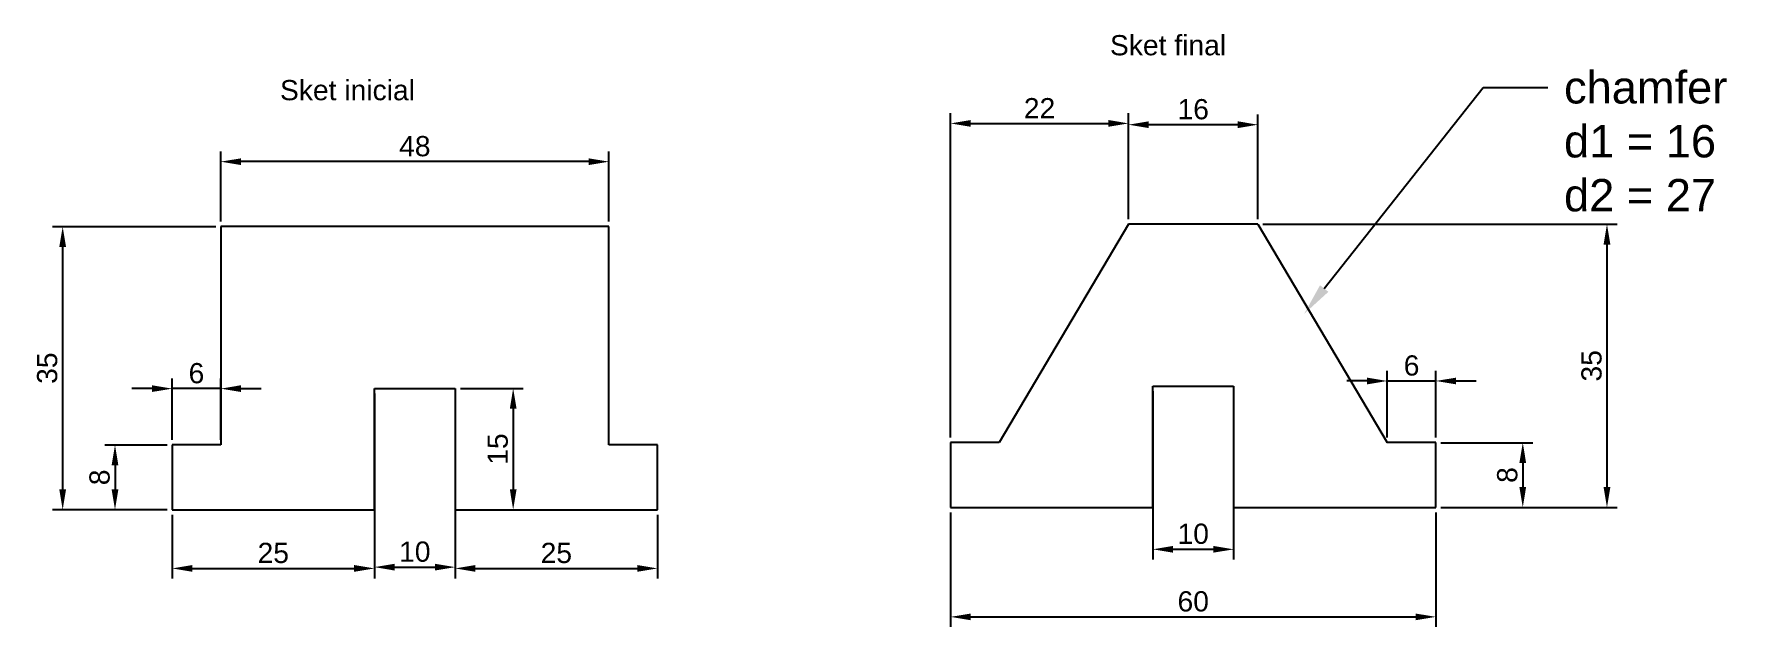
# Model space of a CAD drawing. Header units: millimetres. Extents: x 1648 to 1859, y 960 to 1033.
import ezdxf
from ezdxf import colors
from ezdxf.entities.mleader import LeaderData, LeaderLine
from ezdxf.math import Vec2, Vec3

# ---------------------------------------------------------------- set-up
doc = ezdxf.new("R2010")
doc.units = ezdxf.units.MM
doc.layers.add('cotas', color=20, linetype='Continuous')
doc.layers.add('texto', color=70, linetype='Continuous')
doc.styles.get("Standard").update_dxf_attribs({"font": 'arial.ttf'})
doc.dimstyles.new('ISO-25', dxfattribs={"dimtxt": 2.5, "dimasz": 2.5, "dimexe": 1.25, "dimexo": 0.625, "dimtad": 1, "dimtxsty": 'Standard', "dimcen": 2.5, "dimadec": 0, "dimazin": 0, "dimtfac": 1, "dimtmove": 0, "dimatfit": 3, "dimfxl": 1, "dimarcsym": 0})

# ---------------------------------------------------------------- blocks, each defined once
blk = doc.blocks.new('*D3')
at = {"layer": 'cotas', "color": 0, "lineweight": -2, "transparency": 16777216}
for p, q in [((1671.55, 1009.72), (1671.55, 1018.38)), ((1719.55, 1009.72), (1719.55, 1018.38)), ((1717.05, 1017.13), (1674.05, 1017.13))]:
    blk.add_line(p, q, dxfattribs=at)
at = {"layer": 'cotas', "color": 0, "transparency": 16777216}
for points in [[(1674.05, 1017.54), (1674.05, 1016.71), (1671.55, 1017.13)], [(1717.05, 1017.54), (1717.05, 1016.71), (1719.55, 1017.13)]]:
    blk.add_solid(points, dxfattribs=at)
at = {"layer": 'Defpoints', "color": 0, "transparency": 16777216}
for p in [(1671.55, 1017.13), (1671.55, 1009.09), (1719.55, 1009.09)]:
    blk.add_point(p, dxfattribs=at)
at = {"layer": 'cotas', "color": 0, "transparency": 16777216, "insert": (1695.55, 1019.03), "char_height": 2.5, "attachment_point": 5}
blk.add_mtext('48', dxfattribs=at)
blk = doc.blocks.new('*D4')
at = {"layer": 'cotas', "color": 0, "lineweight": -2, "transparency": 16777216}
for p, q in [((1670.93, 1009.09), (1650.76, 1009.09)), ((1652.01, 976.59), (1652.01, 1006.59)), ((1664.93, 974.09), (1650.76, 974.09))]:
    blk.add_line(p, q, dxfattribs=at)
at = {"layer": 'cotas', "color": 0, "transparency": 16777216}
for points in [[(1651.59, 1006.59), (1652.42, 1006.59), (1652.01, 1009.09)], [(1651.59, 976.59), (1652.42, 976.59), (1652.01, 974.09)]]:
    blk.add_solid(points, dxfattribs=at)
at = {"layer": 'Defpoints', "color": 0, "transparency": 16777216}
for p in [(1652.01, 1009.09), (1671.55, 1009.09), (1665.55, 974.09)]:
    blk.add_point(p, dxfattribs=at)
at = {"layer": 'cotas', "color": 0, "transparency": 16777216, "insert": (1650.1, 991.59), "char_height": 2.5, "attachment_point": 5, "rotation": 90}
blk.add_mtext('35', dxfattribs=at)
blk = doc.blocks.new('*D5')
at = {"layer": 'cotas', "color": 0, "lineweight": -2, "transparency": 16777216}
for p, q in [((1664.93, 982.09), (1657.23, 982.09)), ((1658.48, 979.59), (1658.48, 976.59)), ((1664.93, 974.09), (1657.23, 974.09))]:
    blk.add_line(p, q, dxfattribs=at)
at = {"layer": 'cotas', "color": 0, "transparency": 16777216}
for points in [[(1658.06, 979.59), (1658.89, 979.59), (1658.48, 982.09)], [(1658.06, 976.59), (1658.89, 976.59), (1658.48, 974.09)]]:
    blk.add_solid(points, dxfattribs=at)
at = {"layer": 'Defpoints', "color": 0, "transparency": 16777216}
for p in [(1665.55, 982.09), (1658.48, 974.09), (1665.55, 974.09)]:
    blk.add_point(p, dxfattribs=at)
at = {"layer": 'cotas', "color": 0, "transparency": 16777216, "insert": (1656.58, 978.09), "char_height": 2.5, "attachment_point": 5, "rotation": 90}
blk.add_mtext('8', dxfattribs=at)
blk = doc.blocks.new('*D6')
at = {"layer": 'cotas', "color": 0, "lineweight": -2, "transparency": 16777216}
for p, q in [((1663.05, 989.06), (1660.55, 989.06)), ((1665.55, 982.72), (1665.55, 990.31)), ((1671.55, 989.06), (1665.55, 989.06)), ((1671.55, 982.72), (1671.55, 990.31)), ((1674.05, 989.06), (1676.55, 989.06))]:
    blk.add_line(p, q, dxfattribs=at)
at = {"layer": 'cotas', "color": 0, "transparency": 16777216}
for points in [[(1663.05, 989.48), (1663.05, 988.65), (1665.55, 989.06)], [(1674.05, 989.48), (1674.05, 988.65), (1671.55, 989.06)]]:
    blk.add_solid(points, dxfattribs=at)
at = {"layer": 'Defpoints', "color": 0, "transparency": 16777216}
for p in [(1665.55, 989.06), (1665.55, 982.09), (1671.55, 982.09)]:
    blk.add_point(p, dxfattribs=at)
at = {"layer": 'cotas', "color": 0, "transparency": 16777216, "insert": (1668.55, 990.96), "char_height": 2.5, "attachment_point": 5}
blk.add_mtext('6', dxfattribs=at)
blk = doc.blocks.new('*D7')
at = {"layer": 'cotas', "color": 0, "lineweight": -2, "transparency": 16777216}
for p, q in [((1665.55, 973.47), (1665.55, 965.58)), ((1690.55, 973.47), (1690.55, 965.58)), ((1668.05, 966.83), (1688.05, 966.83))]:
    blk.add_line(p, q, dxfattribs=at)
at = {"layer": 'cotas', "color": 0, "transparency": 16777216}
for points in [[(1668.05, 967.25), (1668.05, 966.41), (1665.55, 966.83)], [(1688.05, 967.25), (1688.05, 966.41), (1690.55, 966.83)]]:
    blk.add_solid(points, dxfattribs=at)
at = {"layer": 'Defpoints', "color": 0, "transparency": 16777216}
for p in [(1665.55, 974.09), (1690.55, 974.09), (1690.55, 966.83)]:
    blk.add_point(p, dxfattribs=at)
at = {"layer": 'cotas', "color": 0, "transparency": 16777216, "insert": (1678.05, 968.73), "char_height": 2.5, "attachment_point": 5}
blk.add_mtext('25', dxfattribs=at)
blk = doc.blocks.new('*D8')
at = {"layer": 'cotas', "color": 0, "lineweight": -2, "transparency": 16777216}
for p, q in [((1690.55, 988.47), (1690.55, 965.74)), ((1700.55, 988.47), (1700.55, 965.74)), ((1693.05, 966.99), (1698.05, 966.99))]:
    blk.add_line(p, q, dxfattribs=at)
at = {"layer": 'cotas', "color": 0, "transparency": 16777216}
for points in [[(1693.05, 967.4), (1693.05, 966.57), (1690.55, 966.99)], [(1698.05, 967.4), (1698.05, 966.57), (1700.55, 966.99)]]:
    blk.add_solid(points, dxfattribs=at)
at = {"layer": 'Defpoints', "color": 0, "transparency": 16777216}
for p in [(1690.55, 989.09), (1700.55, 989.09), (1700.55, 966.99)]:
    blk.add_point(p, dxfattribs=at)
at = {"layer": 'cotas', "color": 0, "transparency": 16777216, "insert": (1695.55, 968.89), "char_height": 2.5, "attachment_point": 5}
blk.add_mtext('10', dxfattribs=at)
blk = doc.blocks.new('*D9')
at = {"layer": 'cotas', "color": 0, "lineweight": -2, "transparency": 16777216}
for p, q in [((1700.55, 973.47), (1700.55, 965.58)), ((1725.55, 973.47), (1725.55, 965.58)), ((1703.05, 966.83), (1723.05, 966.83))]:
    blk.add_line(p, q, dxfattribs=at)
at = {"layer": 'cotas', "color": 0, "transparency": 16777216}
for points in [[(1703.05, 967.25), (1703.05, 966.41), (1700.55, 966.83)], [(1723.05, 967.25), (1723.05, 966.41), (1725.55, 966.83)]]:
    blk.add_solid(points, dxfattribs=at)
at = {"layer": 'Defpoints', "color": 0, "transparency": 16777216}
for p in [(1700.55, 974.09), (1725.55, 974.09), (1725.55, 966.83)]:
    blk.add_point(p, dxfattribs=at)
at = {"layer": 'cotas', "color": 0, "transparency": 16777216, "insert": (1713.05, 968.73), "char_height": 2.5, "attachment_point": 5}
blk.add_mtext('25', dxfattribs=at)
blk = doc.blocks.new('*D10')
at = {"layer": 'cotas', "color": 0, "lineweight": -2, "transparency": 16777216}
for p, q in [((1701.18, 989.09), (1708.96, 989.09)), ((1707.71, 986.59), (1707.71, 976.59)), ((1701.18, 974.09), (1708.96, 974.09))]:
    blk.add_line(p, q, dxfattribs=at)
at = {"layer": 'cotas', "color": 0, "transparency": 16777216}
for points in [[(1707.3, 986.59), (1708.13, 986.59), (1707.71, 989.09)], [(1707.3, 976.59), (1708.13, 976.59), (1707.71, 974.09)]]:
    blk.add_solid(points, dxfattribs=at)
at = {"layer": 'Defpoints', "color": 0, "transparency": 16777216}
for p in [(1700.55, 989.09), (1700.55, 974.09), (1707.71, 974.09)]:
    blk.add_point(p, dxfattribs=at)
at = {"layer": 'cotas', "color": 0, "transparency": 16777216, "insert": (1705.81, 981.59), "char_height": 2.5, "attachment_point": 5, "rotation": 90}
blk.add_mtext('15', dxfattribs=at)
blk = doc.blocks.new('*D11')
at = {"layer": 'cotas', "color": 0, "lineweight": -2, "transparency": 16777216}
for p, q in [((1761.8, 983.01), (1761.8, 1023.11)), ((1783.8, 1010.01), (1783.8, 1023.11)), ((1764.3, 1021.86), (1781.3, 1021.86))]:
    blk.add_line(p, q, dxfattribs=at)
at = {"layer": 'cotas', "color": 0, "transparency": 16777216}
for points in [[(1764.3, 1022.28), (1764.3, 1021.44), (1761.8, 1021.86)], [(1781.3, 1022.28), (1781.3, 1021.44), (1783.8, 1021.86)]]:
    blk.add_solid(points, dxfattribs=at)
at = {"layer": 'Defpoints', "color": 0, "transparency": 16777216}
for p in [(1783.8, 1021.86), (1783.8, 1009.38), (1761.8, 982.38)]:
    blk.add_point(p, dxfattribs=at)
at = {"layer": 'cotas', "color": 0, "transparency": 16777216, "insert": (1772.8, 1023.74), "char_height": 2.5, "attachment_point": 5}
blk.add_mtext('22', dxfattribs=at)
blk = doc.blocks.new('*D12')
at = {"layer": 'cotas', "color": 0, "lineweight": -2, "transparency": 16777216}
for p, q in [((1783.8, 1010.01), (1783.8, 1022.95)), ((1799.8, 1010.01), (1799.8, 1022.95)), ((1797.3, 1021.7), (1786.3, 1021.7))]:
    blk.add_line(p, q, dxfattribs=at)
at = {"layer": 'cotas', "color": 0, "transparency": 16777216}
for points in [[(1786.3, 1022.12), (1786.3, 1021.28), (1783.8, 1021.7)], [(1797.3, 1022.12), (1797.3, 1021.28), (1799.8, 1021.7)]]:
    blk.add_solid(points, dxfattribs=at)
at = {"layer": 'Defpoints', "color": 0, "transparency": 16777216}
for p in [(1783.8, 1021.7), (1783.8, 1009.38), (1799.8, 1009.38)]:
    blk.add_point(p, dxfattribs=at)
at = {"layer": 'cotas', "color": 0, "transparency": 16777216, "insert": (1791.8, 1023.6), "char_height": 2.5, "attachment_point": 5}
blk.add_mtext('16', dxfattribs=at)
blk = doc.blocks.new('*D13')
at = {"layer": 'cotas', "color": 0, "lineweight": -2, "transparency": 16777216}
for p, q in [((1761.8, 973.76), (1761.8, 959.59)), ((1821.8, 973.76), (1821.8, 959.59)), ((1764.3, 960.84), (1819.3, 960.84))]:
    blk.add_line(p, q, dxfattribs=at)
at = {"layer": 'cotas', "color": 0, "transparency": 16777216}
for points in [[(1764.3, 961.25), (1764.3, 960.42), (1761.8, 960.84)], [(1819.3, 961.25), (1819.3, 960.42), (1821.8, 960.84)]]:
    blk.add_solid(points, dxfattribs=at)
at = {"layer": 'Defpoints', "color": 0, "transparency": 16777216}
for p in [(1761.8, 974.38), (1821.8, 974.38), (1821.8, 960.84)]:
    blk.add_point(p, dxfattribs=at)
at = {"layer": 'cotas', "color": 0, "transparency": 16777216, "insert": (1791.8, 962.74), "char_height": 2.5, "attachment_point": 5}
blk.add_mtext('60', dxfattribs=at)
blk = doc.blocks.new('*D14')
at = {"layer": 'cotas', "color": 0, "lineweight": -2, "transparency": 16777216}
for p, q in [((1786.8, 988.76), (1786.8, 967.94)), ((1796.8, 988.76), (1796.8, 967.94)), ((1789.3, 969.19), (1794.3, 969.19))]:
    blk.add_line(p, q, dxfattribs=at)
at = {"layer": 'cotas', "color": 0, "transparency": 16777216}
for points in [[(1789.3, 969.61), (1789.3, 968.78), (1786.8, 969.19)], [(1794.3, 969.61), (1794.3, 968.78), (1796.8, 969.19)]]:
    blk.add_solid(points, dxfattribs=at)
at = {"layer": 'Defpoints', "color": 0, "transparency": 16777216}
for p in [(1786.8, 989.38), (1796.8, 989.38), (1796.8, 969.19)]:
    blk.add_point(p, dxfattribs=at)
at = {"layer": 'cotas', "color": 0, "transparency": 16777216, "insert": (1791.8, 971.1), "char_height": 2.5, "attachment_point": 5}
blk.add_mtext('10', dxfattribs=at)
blk = doc.blocks.new('*D15')
at = {"layer": 'cotas', "color": 0, "lineweight": -2, "transparency": 16777216}
for p, q in [((1800.42, 1009.38), (1844.21, 1009.38)), ((1842.96, 1006.88), (1842.96, 976.88)), ((1822.42, 974.38), (1844.21, 974.38))]:
    blk.add_line(p, q, dxfattribs=at)
at = {"layer": 'cotas', "color": 0, "transparency": 16777216}
for points in [[(1842.54, 1006.88), (1843.38, 1006.88), (1842.96, 1009.38)], [(1842.54, 976.88), (1843.38, 976.88), (1842.96, 974.38)]]:
    blk.add_solid(points, dxfattribs=at)
at = {"layer": 'Defpoints', "color": 0, "transparency": 16777216}
for p in [(1799.8, 1009.38), (1821.8, 974.38), (1842.96, 974.38)]:
    blk.add_point(p, dxfattribs=at)
at = {"layer": 'cotas', "color": 0, "transparency": 16777216, "insert": (1841.06, 991.88), "char_height": 2.5, "attachment_point": 5, "rotation": 90}
blk.add_mtext('35', dxfattribs=at)
blk = doc.blocks.new('*D16')
at = {"layer": 'cotas', "color": 0, "lineweight": -2, "transparency": 16777216}
for p, q in [((1822.42, 982.38), (1833.8, 982.38)), ((1832.55, 979.88), (1832.55, 976.88)), ((1822.42, 974.38), (1833.8, 974.38))]:
    blk.add_line(p, q, dxfattribs=at)
at = {"layer": 'cotas', "color": 0, "transparency": 16777216}
for points in [[(1832.13, 979.88), (1832.96, 979.88), (1832.55, 982.38)], [(1832.13, 976.88), (1832.96, 976.88), (1832.55, 974.38)]]:
    blk.add_solid(points, dxfattribs=at)
at = {"layer": 'Defpoints', "color": 0, "transparency": 16777216}
for p in [(1821.8, 982.38), (1821.8, 974.38), (1832.55, 974.38)]:
    blk.add_point(p, dxfattribs=at)
at = {"layer": 'cotas', "color": 0, "transparency": 16777216, "insert": (1830.64, 978.38), "char_height": 2.5, "attachment_point": 5, "rotation": 90}
blk.add_mtext('8', dxfattribs=at)
blk = doc.blocks.new('*D17')
at = {"layer": 'cotas', "color": 0, "lineweight": -2, "transparency": 16777216}
for p, q in [((1815.8, 983.01), (1815.8, 991.26)), ((1821.8, 983.01), (1821.8, 991.26)), ((1813.3, 990.01), (1810.8, 990.01)), ((1815.8, 990.01), (1821.8, 990.01)), ((1824.3, 990.01), (1826.8, 990.01))]:
    blk.add_line(p, q, dxfattribs=at)
at = {"layer": 'cotas', "color": 0, "transparency": 16777216}
for points in [[(1813.3, 990.42), (1813.3, 989.59), (1815.8, 990.01)], [(1824.3, 990.42), (1824.3, 989.59), (1821.8, 990.01)]]:
    blk.add_solid(points, dxfattribs=at)
at = {"layer": 'Defpoints', "color": 0, "transparency": 16777216}
for p in [(1821.8, 990.01), (1815.8, 982.38), (1821.8, 982.38)]:
    blk.add_point(p, dxfattribs=at)
at = {"layer": 'cotas', "color": 0, "transparency": 16777216, "insert": (1818.8, 991.91), "char_height": 2.5, "attachment_point": 5}
blk.add_mtext('6', dxfattribs=at)

msp = doc.modelspace()

# ---------------------------------------------------------------- linework, layer by layer
for p, q in [((1719.553, 1009.094), (1671.553, 1009.094)), ((1671.553, 1009.094), (1671.553, 982.094)), ((1719.553, 982.094), (1719.553, 1009.094)), ((1783.797, 1009.382), (1767.797, 982.382)), ((1799.797, 1009.382), (1783.797, 1009.382)), ((1799.797, 1009.382), (1815.797, 982.382)), ((1690.553, 974.094), (1690.553, 989.094)), ((1690.553, 989.094), (1700.553, 989.094)), ((1700.553, 989.094), (1700.553, 974.094)), ((1786.797, 974.382), (1786.797, 989.382)), ((1786.797, 989.382), (1796.797, 989.382)), ((1796.797, 989.382), (1796.797, 974.382)), ((1767.797, 982.382), (1761.797, 982.382)), ((1761.797, 982.382), (1761.797, 974.382)), ((1767.797, 982.382), (1767.797, 982.382)), ((1821.797, 982.382), (1815.797, 982.382)), ((1815.797, 982.382), (1815.797, 982.382)), ((1821.797, 974.382), (1821.797, 982.382)), ((1671.553, 982.094), (1665.553, 982.094)), ((1665.553, 982.094), (1665.553, 974.094)), ((1725.553, 982.094), (1719.553, 982.094)), ((1725.553, 974.094), (1725.553, 982.094)), ((1665.553, 974.094), (1690.553, 974.094)), ((1700.553, 974.094), (1725.553, 974.094)), ((1761.797, 974.382), (1786.797, 974.382)), ((1796.797, 974.382), (1821.797, 974.382))]:
    msp.add_line(p, q)

# ---------------------------------------------------------------- texts
at = {"layer": 'texto', "char_height": 2.5, "attachment_point": 1}
for s, width, insert in [('Sket final', 27.80535, (1781.504, 1032.78)), ('Sket inicial', 31.84977, (1678.877, 1027.224))]:
    msp.add_mtext_dynamic_manual_height_columns(s, width=width, gutter_width=12.5, heights=[0], dxfattribs=dict(at, insert=insert))

# ---------------------------------------------------------------- dimensions: what is measured, and where the dimension line sits
at = {"layer": 'cotas'}
for base, p1, p2, picture, middle in [((1783.797, 1021.859), (1761.797, 982.382), (1783.797, 1009.382), '*D11', (1772.797, 1023.739)), ((1783.797, 1021.701), (1799.797, 1009.382), (1783.797, 1009.382), '*D12', (1791.797, 1023.602)), ((1671.553, 1017.128), (1719.553, 1009.094), (1671.553, 1009.094), '*D3', (1695.553, 1019.03)), ((1821.797, 990.008), (1815.797, 982.382), (1821.797, 982.382), '*D17', (1818.797, 991.909)), ((1665.553, 989.062), (1671.553, 982.094), (1665.553, 982.094), '*D6', (1668.553, 990.963)), ((1700.553, 966.987), (1690.553, 989.094), (1700.553, 989.094), '*D8', (1695.553, 968.889)), ((1796.797, 969.195), (1786.797, 989.382), (1796.797, 989.382), '*D14', (1791.797, 971.096)), ((1690.553, 966.83), (1665.553, 974.094), (1690.553, 974.094), '*D7', (1678.053, 968.731)), ((1725.553, 966.83), (1700.553, 974.094), (1725.553, 974.094), '*D9', (1713.053, 968.731)), ((1821.797, 960.838), (1761.797, 974.382), (1821.797, 974.382), '*D13', (1791.797, 962.739))]:
    dim = msp.add_linear_dim(base=base, p1=p1, p2=p2, dimstyle='ISO-25', dxfattribs=at)
    dim.commit()
    dim.dimension.update_dxf_attribs({"geometry": picture, "text_midpoint": middle})
for base, p1, p2, picture, middle in [((1652.007, 1009.094), (1665.553, 974.094), (1671.553, 1009.094), '*D4', (1650.104, 991.594)), ((1842.961, 974.382), (1799.797, 1009.382), (1821.797, 974.382), '*D15', (1841.059, 991.882)), ((1707.715, 974.094), (1700.553, 989.094), (1700.553, 974.094), '*D10', (1705.813, 981.594)), ((1832.545, 974.382), (1821.797, 982.382), (1821.797, 974.382), '*D16', (1830.644, 978.382)), ((1658.477, 974.094), (1665.553, 982.094), (1665.553, 974.094), '*D5', (1656.576, 978.094))]:
    dim = msp.add_linear_dim(base=base, p1=p1, p2=p2, angle=90, dimstyle='ISO-25', dxfattribs=at)
    dim.commit()
    dim.dimension.update_dxf_attribs({"geometry": picture, "text_midpoint": middle})

# ---------------------------------------------------------------- leaders
ml = msp.add_multileader_mtext('Standard', dxfattribs=at)
ml.set_content('chamfer\\Pd1 = 16\\Pd2 = 27', color=256)
ml.set_leader_properties()
ml.build(insert=Vec2(0, 0))
ctx = ml.context
ctx.base_point, ctx.plane_origin = Vec3(1835.653, 1026.291), Vec3(1805.515, 998.304)
notes = []
notes.append((ctx, [(0, (1, 1, 0), (1827.653, 1026.291), (1, 0), 8, [(0, [(1805.515, 998.304)], 0, [])])]))
ctx.mtext.insert, ctx.mtext.flow_direction = Vec3(1837.653, 1028.323), 5
for ctx, leaders in notes:
    for number, flags, end, landing, length, lines in leaders:
        leader = LeaderData()
        leader.index, (leader.has_last_leader_line, leader.has_dogleg_vector, leader.attachment_direction) = number, flags
        leader.last_leader_point, leader.dogleg_vector, leader.dogleg_length = Vec3(end), Vec3(landing), length
        for number, points, colour, breaks in lines:
            line = LeaderLine()
            line.index, line.vertices, line.color, line.breaks = number, Vec3.list(points), colors.encode_raw_color(colour), breaks
            leader.lines.append(line)
        ctx.leaders.append(leader)

doc.saveas('drawing.dxf')
